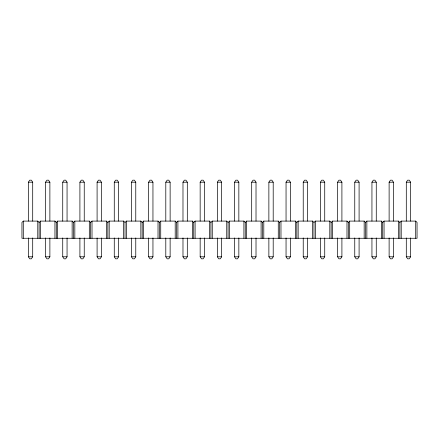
<?xml version="1.0" encoding="UTF-8"?>
<svg xmlns="http://www.w3.org/2000/svg" width="439" height="439" viewBox="0 0 439 439"><rect width="100%" height="100%" fill="white"/><g stroke="black" fill="none" stroke-linecap="round" stroke-linejoin="round"><path stroke-width="0.66" d="M28.376 221.091L28.376 182.201L29.726 180.171L31.35 180.171L32.706 182.201L32.706 221.091M45.552 221.091L45.552 182.201L46.907 180.171L48.531 180.171L49.881 182.201L49.881 221.091M62.733 221.091L62.733 182.201L64.083 180.171L65.707 180.171L67.057 182.201L67.057 221.091M79.909 221.091L79.909 182.201L81.264 180.171L82.883 180.171L84.239 182.201L84.239 221.091M32.706 237.933L32.706 256.799L31.35 258.829L29.726 258.829L28.376 256.799L28.376 237.933M97.09 221.091L97.09 182.201L98.44 180.171L100.065 180.171L101.414 182.201L101.414 221.091M49.881 237.933L49.881 256.799L48.531 258.829L46.907 258.829L45.552 256.799L45.552 237.933M114.266 221.091L114.266 182.201L115.616 180.171L117.24 180.171L118.596 182.201L118.596 221.091M67.057 237.933L67.057 256.799L65.707 258.829L64.083 258.829L62.733 256.799L62.733 237.933M131.442 221.091L131.442 182.201L132.797 180.171L134.422 180.171L135.772 182.201L135.772 221.091M84.239 237.933L84.239 256.799L82.883 258.829L81.264 258.829L79.909 256.799L79.909 237.933M148.623 221.091L148.623 182.201L149.973 180.171L151.598 180.171L152.953 182.201L152.953 221.091M101.414 237.933L101.414 256.799L100.065 258.829L98.44 258.829L97.09 256.799L97.09 237.933M165.799 221.091L165.799 182.201L167.155 180.171L168.779 180.171L170.129 182.201L170.129 221.091M118.596 237.933L118.596 256.799L117.24 258.829L115.616 258.829L114.266 256.799L114.266 237.933M182.981 221.091L182.981 182.201L184.331 180.171L185.955 180.171L187.31 182.201L187.31 221.091M135.772 237.933L135.772 256.799L134.422 258.829L132.797 258.829L131.442 256.799L131.442 237.933M200.157 221.091L200.157 182.201L201.512 180.171L203.131 180.171L204.486 182.201L204.486 221.091M152.953 237.933L152.953 256.799L151.598 258.829L149.973 258.829L148.623 256.799L148.623 237.933M217.338 221.091L217.338 182.201L218.688 180.171L220.312 180.171L221.662 182.201L221.662 221.091M170.129 237.933L170.129 256.799L168.779 258.829L167.155 258.829L165.799 256.799L165.799 237.933M234.514 221.091L234.514 182.201L235.869 180.171L237.488 180.171L238.843 182.201L238.843 221.091M187.31 237.933L187.31 256.799L185.955 258.829L184.331 258.829L182.981 256.799L182.981 237.933M251.69 221.091L251.69 182.201L253.045 180.171L254.669 180.171L256.019 182.201L256.019 221.091M204.486 237.933L204.486 256.799L203.131 258.829L201.512 258.829L200.157 256.799L200.157 237.933M268.871 221.091L268.871 182.201L270.221 180.171L271.845 180.171L273.201 182.201L273.201 221.091M221.662 237.933L221.662 256.799L220.312 258.829L218.688 258.829L217.338 256.799L217.338 237.933M286.047 221.091L286.047 182.201L287.402 180.171L289.027 180.171L290.377 182.201L290.377 221.091M238.843 237.933L238.843 256.799L237.488 258.829L235.869 258.829L234.514 256.799L234.514 237.933M303.228 221.091L303.228 182.201L304.578 180.171L306.202 180.171L307.558 182.201L307.558 221.091M256.019 237.933L256.019 256.799L254.669 258.829L253.045 258.829L251.69 256.799L251.69 237.933M320.404 221.091L320.404 182.201L321.76 180.171L323.384 180.171L324.734 182.201L324.734 221.091M273.201 237.933L273.201 256.799L271.845 258.829L270.221 258.829L268.871 256.799L268.871 237.933M337.586 221.091L337.586 182.201L338.935 180.171L340.56 180.171L341.91 182.201L341.91 221.091M290.377 237.933L290.377 256.799L289.027 258.829L287.402 258.829L286.047 256.799L286.047 237.933M354.761 221.091L354.761 182.201L356.117 180.171L357.736 180.171L359.091 182.201L359.091 221.091M307.558 237.933L307.558 256.799L306.202 258.829L304.578 258.829L303.228 256.799L303.228 237.933M371.943 221.091L371.943 182.201L373.293 180.171L374.917 180.171L376.267 182.201L376.267 221.091M324.734 237.933L324.734 256.799L323.384 258.829L321.76 258.829L320.404 256.799L320.404 237.933M389.119 221.091L389.119 182.201L390.469 180.171L392.093 180.171L393.448 182.201L393.448 221.091M341.91 237.933L341.91 256.799L340.56 258.829L338.935 258.829L337.586 256.799L337.586 237.933M406.294 221.091L406.294 182.201L407.65 180.171L409.274 180.171L410.624 182.201L410.624 221.091M359.091 237.933L359.091 256.799L357.736 258.829L356.117 258.829L354.761 256.799L354.761 237.933M376.267 237.933L376.267 256.799L374.917 258.829L373.293 258.829L371.943 256.799L371.943 237.933M393.448 237.933L393.448 256.799L392.093 258.829L390.469 258.829L389.119 256.799L389.119 237.933M410.624 237.933L410.624 256.799L409.274 258.829L407.65 258.829L406.294 256.799L406.294 237.933M39.126 238.267L39.126 222.441L37.776 221.091L23.3 221.091L21.95 222.441L21.95 238.267L417.05 238.267L417.05 222.441L415.7 221.091L401.224 221.091L399.874 222.441L399.874 238.267M39.126 222.441L40.481 221.091L54.952 221.091L56.307 222.441L56.307 238.267M56.307 222.441L57.657 221.091L72.133 221.091L73.483 222.441L73.483 238.267M73.483 222.441L74.839 221.091L89.309 221.091L90.664 222.441L90.664 238.267M90.664 222.441L92.014 221.091L106.49 221.091L107.84 222.441L107.84 238.267M107.84 222.441L109.196 221.091L123.666 221.091L125.022 222.441L125.022 238.267M125.022 222.441L126.372 221.091L140.848 221.091L142.198 222.441L142.198 238.267M142.198 222.441L143.553 221.091L158.024 221.091L159.373 222.441L159.373 238.267M159.373 222.441L160.729 221.091L175.199 221.091L176.555 222.441L176.555 238.267M176.555 222.441L177.905 221.091L192.381 221.091L193.731 222.441L193.731 238.267M193.731 222.441L195.086 221.091L209.557 221.091L210.912 222.441L210.912 238.267M210.912 222.441L212.262 221.091L226.738 221.091L228.088 222.441L228.088 238.267M228.088 222.441L229.443 221.091L243.914 221.091L245.269 222.441L245.269 238.267M245.269 222.441L246.619 221.091L261.095 221.091L262.445 222.441L262.445 238.267M262.445 222.441L263.801 221.091L278.271 221.091L279.627 222.441L279.627 238.267M279.627 222.441L280.976 221.091L295.447 221.091L296.802 222.441L296.802 238.267M296.802 222.441L298.152 221.091L312.628 221.091L313.978 222.441L313.978 238.267M313.978 222.441L315.334 221.091L329.804 221.091L331.16 222.441L331.16 238.267M331.16 222.441L332.51 221.091L346.986 221.091L348.336 222.441L348.336 238.267M348.336 222.441L349.691 221.091L364.161 221.091L365.517 222.441L365.517 238.267M365.517 222.441L366.867 221.091L381.343 221.091L382.693 222.441L382.693 238.267M382.693 222.441L384.048 221.091L398.519 221.091L399.874 222.441M28.376 182.201L32.706 182.201M45.552 182.201L49.881 182.201M62.733 182.201L67.057 182.201M79.909 182.201L84.239 182.201M97.09 182.201L101.414 182.201M114.266 182.201L118.596 182.201M131.442 182.201L135.772 182.201M148.623 182.201L152.953 182.201M165.799 182.201L170.129 182.201M182.981 182.201L187.31 182.201M200.157 182.201L204.486 182.201M217.338 182.201L221.662 182.201M234.514 182.201L238.843 182.201M251.69 182.201L256.019 182.201M268.871 182.201L273.201 182.201M286.047 182.201L290.377 182.201M303.228 182.201L307.558 182.201M320.404 182.201L324.734 182.201M337.586 182.201L341.91 182.201M354.761 182.201L359.091 182.201M371.943 182.201L376.267 182.201M389.119 182.201L393.448 182.201M406.294 182.201L410.624 182.201M28.376 256.799L32.706 256.799M45.552 256.799L49.881 256.799M62.733 256.799L67.057 256.799M79.909 256.799L84.239 256.799M97.09 256.799L101.414 256.799M114.266 256.799L118.596 256.799M131.442 256.799L135.772 256.799M148.623 256.799L152.953 256.799M165.799 256.799L170.129 256.799M182.981 256.799L187.31 256.799M200.157 256.799L204.486 256.799M217.338 256.799L221.662 256.799M234.514 256.799L238.843 256.799M251.69 256.799L256.019 256.799M268.871 256.799L273.201 256.799M286.047 256.799L290.377 256.799M303.228 256.799L307.558 256.799M320.404 256.799L324.734 256.799M337.586 256.799L341.91 256.799M354.761 256.799L359.091 256.799M371.943 256.799L376.267 256.799M389.119 256.799L393.448 256.799M406.294 256.799L410.624 256.799M415.7 221.091L415.7 238.267M401.224 221.091L401.224 238.267M398.519 221.091L398.519 238.267M384.048 221.091L384.048 238.267M381.343 221.091L381.343 238.267M366.867 221.091L366.867 238.267M364.161 221.091L364.161 238.267M349.691 221.091L349.691 238.267M346.986 221.091L346.986 238.267M332.51 221.091L332.51 238.267M329.804 221.091L329.804 238.267M315.334 221.091L315.334 238.267M312.628 221.091L312.628 238.267M298.152 221.091L298.152 238.267M295.447 221.091L295.447 238.267M280.976 221.091L280.976 238.267M278.271 221.091L278.271 238.267M263.801 221.091L263.801 238.267M261.095 221.091L261.095 238.267M246.619 221.091L246.619 238.267M243.914 221.091L243.914 238.267M229.443 221.091L229.443 238.267M226.738 221.091L226.738 238.267M212.262 221.091L212.262 238.267M209.557 221.091L209.557 238.267M195.086 221.091L195.086 238.267M192.381 221.091L192.381 238.267M177.905 221.091L177.905 238.267M175.199 221.091L175.199 238.267M160.729 221.091L160.729 238.267M158.024 221.091L158.024 238.267M143.553 221.091L143.553 238.267M140.848 221.091L140.848 238.267M126.372 221.091L126.372 238.267M123.666 221.091L123.666 238.267M109.196 221.091L109.196 238.267M106.49 221.091L106.49 238.267M92.014 221.091L92.014 238.267M89.309 221.091L89.309 238.267M74.839 221.091L74.839 238.267M72.133 221.091L72.133 238.267M57.657 221.091L57.657 238.267M54.952 221.091L54.952 238.267M40.481 221.091L40.481 238.267M37.776 221.091L37.776 238.267M23.3 221.091L23.3 238.267"/></g></svg>
